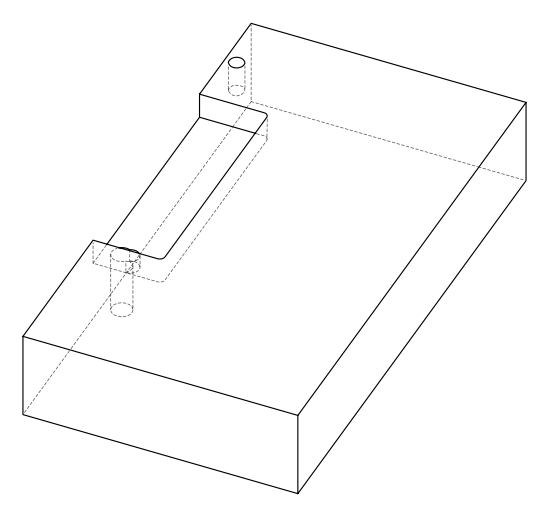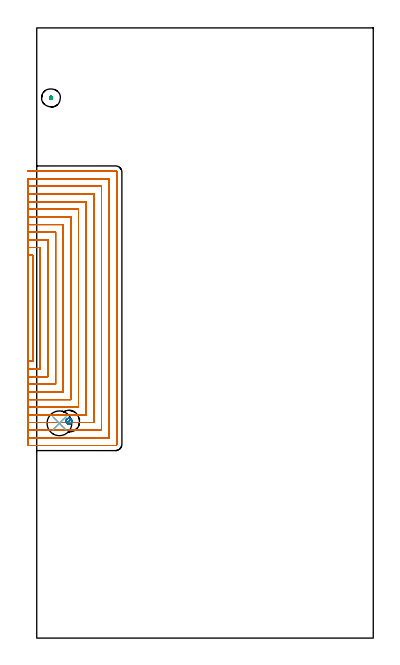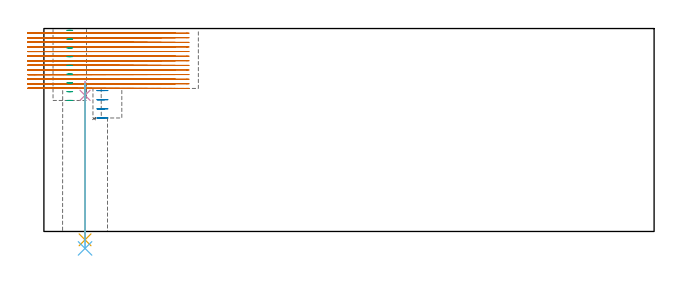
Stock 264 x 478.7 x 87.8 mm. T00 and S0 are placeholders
(PLAN: 6 operations, 4 tool changes, 158.4 min)
(1 MILL_SLOT | SLOT_PARTIAL_RECTANGULAR | NXT0201_009 | Follow Part, ap 2, ae 75% | 156.98 min | 386135 mm3)
(2 MILL_BLIND_HOLE_FROM_SOLID_MATERIAL | STEP1POCKET | UGT0201_130 | Spiral | 0.4 min | 2833 mm3)
(3 MILL_BLIND_HOLE_FROM_SOLID_MATERIAL_1 | STEP1POCKET_1 | UGT0201_130 | Spiral | 0.43 min | 5128 mm3)
(4 SPOT_DRILL | STEP1HOLE | NXT0321_9005460120000 | 0.05 min | 78 mm3)
(5 DRILL_THROUGH_HOLE_INTO_CENTER | STEP1HOLE | NXT0301_087 | 0.28 min | 5763 mm3)
(6 DRILL_TO_ENLARGE_THROUGH_HOLE | STEP1HOLE | UGT0301_261 | 0.29 min | 10869 mm3)
(TOOL NXT0201_009 | ENDMILL 8mm [2P460-0800-NA 1630] | D8 FL26 Z6)
(TOOL UGT0201_130 | Carbide End Mill 12.0 | D12 FL15 Z4)
(TOOL NXT0321_9005460120000 | NC Spot Drill, 142deg, 12mm, Carbide, Uncoated | D12 PA142 FL30 Z2)
(TOOL NXT0301_087 | Carbide Drill 11.6mm [860.1-1160-058A1-MM 2214] | D11.6 PA140 FL72 Z2)
(TOOL UGT0301_261 | Twist Drill 19.4 mm | D19.4 PA118 FL140 Z2)
(OP 1 MILL_SLOT)
G17 G21 G94 G90
T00 M6
G54
G17 G0 G90 X-7. Y217.1 S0 M3
G43 Z97.8 H1
Z85.808
G94 G1 X-4. F250.
X-3.2 F500.
Y300.4
X-4.
X-7. F250.
Y211.1
X-4.
X2.8 F500.
Y306.4
X-4.
X-7. F250.
Y205.1
X-4.
X8.8 F500.
Y312.4
X-4.
X-7. F250.
Y199.1
X-4.
X14.8 F500.
Y318.4
X-4.
X-7. F250.
Y193.1
X-4.
X20.8 F500.
Y324.4
X-4.
X-7. F250.
Y187.1
X-4.
X26.8 F500.
Y330.4
X-4.
X-7. F250.
Y181.1
X-4.
X32.8 F500.
Y336.4
X-4.
X-7. F250.
Y175.1
X-4.
X38.8 F500.
Y342.4
X-4.
X-7. F250.
Y169.1
X-4.
X44.8 F500.
Y348.4
X-4.
X-7. F250.
Y163.1
X-4.
X50.8 F500.
Y354.4
X-4.
X-7. F250.
Y157.1
X-4.
X56.8 F500.
Y360.4
X-4.
X-7. F250.
Y151.1
X-4.
X61.9 F500.
G3 X62.8 Y152. R0.9
G1 Y365.5
G3 X61.9 Y366.4 R0.9
G1 X-4.
X-7. F250.
G0 Y217.1 Z83.815
G1 X-4.
X-3.2 F500.
Y300.4
X-4.
X-7. F250.
Y211.1
X-4.
X2.8 F500.
Y306.4
X-4.
X-7. F250.
Y205.1
X-4.
X8.8 F500.
Y312.4
X-4.
X-7. F250.
Y199.1
X-4.
X14.8 F500.
Y318.4
X-4.
X-7. F250.
Y193.1
X-4.
X20.8 F500.
Y324.4
X-4.
X-7. F250.
Y187.1
X-4.
X26.8 F500.
Y330.4
X-4.
X-7. F250.
Y181.1
X-4.
X32.8 F500.
Y336.4
X-4.
X-7. F250.
Y175.1
X-4.
X38.8 F500.
Y342.4
X-4.
X-7. F250.
Y169.1
X-4.
X44.8 F500.
Y348.4
X-4.
X-7. F250.
Y163.1
X-4.
X50.8 F500.
Y354.4
X-4.
X-7. F250.
Y157.1
X-4.
X56.8 F500.
Y360.4
X-4.
X-7. F250.
Y151.1
X-4.
X61.9 F500.
G3 X62.8 Y152. R0.9
G1 Y365.5
G3 X61.9 Y366.4 R0.9
G1 X-4.
X-7. F250.
G0 Y217.1 Z81.823
G1 X-4.
X-3.2 F500.
Y300.4
X-4.
X-7. F250.
Y211.1
X-4.
X2.8 F500.
Y306.4
X-4.
X-7. F250.
Y205.1
X-4.
X8.8 F500.
Y312.4
X-4.
X-7. F250.
Y199.1
X-4.
X14.8 F500.
Y318.4
X-4.
X-7. F250.
Y193.1
X-4.
X20.8 F500.
Y324.4
X-4.
X-7. F250.
Y187.1
X-4.
X26.8 F500.
Y330.4
X-4.
X-7. F250.
Y181.1
X-4.
X32.8 F500.
Y336.4
X-4.
X-7. F250.
Y175.1
X-4.
X38.8 F500.
Y342.4
X-4.
X-7. F250.
Y169.1
X-4.
X44.8 F500.
Y348.4
X-4.
X-7. F250.
Y163.1
X-4.
X50.8 F500.
Y354.4
X-4.
X-7. F250.
Y157.1
X-4.
X56.8 F500.
Y360.4
X-4.
X-7. F250.
Y151.1
X-4.
X61.9 F500.
G3 X62.8 Y152. R0.9
G1 Y365.5
G3 X61.9 Y366.4 R0.9
G1 X-4.
X-7. F250.
G0 Y217.1 Z79.831
G1 X-4.
X-3.2 F500.
Y300.4
X-4.
X-7. F250.
Y211.1
X-4.
X2.8 F500.
Y306.4
X-4.
X-7. F250.
Y205.1
X-4.
X8.8 F500.
Y312.4
X-4.
X-7. F250.
Y199.1
X-4.
X14.8 F500.
Y318.4
X-4.
X-7. F250.
Y193.1
X-4.
X20.8 F500.
Y324.4
X-4.
X-7. F250.
Y187.1
X-4.
X26.8 F500.
Y330.4
X-4.
X-7. F250.
Y181.1
X-4.
X32.8 F500.
Y336.4
X-4.
X-7. F250.
Y175.1
X-4.
X38.8 F500.
Y342.4
X-4.
X-7. F250.
Y169.1
X-4.
X44.8 F500.
Y348.4
X-4.
X-7. F250.
Y163.1
X-4.
X50.8 F500.
Y354.4
X-4.
X-7. F250.
Y157.1
X-4.
X56.8 F500.
Y360.4
X-4.
X-7. F250.
Y151.1
X-4.
X61.9 F500.
G3 X62.8 Y152. R0.9
G1 Y365.5
G3 X61.9 Y366.4 R0.9
G1 X-4.
X-7. F250.
G0 Y217.1 Z77.838
G1 X-4.
X-3.2 F500.
Y300.4
X-4.
X-7. F250.
Y211.1
X-4.
X2.8 F500.
Y306.4
X-4.
X-7. F250.
Y205.1
X-4.
X8.8 F500.
Y312.4
X-4.
X-7. F250.
Y199.1
X-4.
X14.8 F500.
Y318.4
X-4.
X-7. F250.
Y193.1
X-4.
X20.8 F500.
Y324.4
X-4.
X-7. F250.
Y187.1
X-4.
X26.8 F500.
Y330.4
X-4.
X-7. F250.
Y181.1
X-4.
X32.8 F500.
Y336.4
X-4.
X-7. F250.
Y175.1
X-4.
X38.8 F500.
Y342.4
X-4.
X-7. F250.
Y169.1
X-4.
X44.8 F500.
Y348.4
X-4.
X-7. F250.
Y163.1
X-4.
X50.8 F500.
Y354.4
X-4.
X-7. F250.
Y157.1
X-4.
X56.8 F500.
Y360.4
X-4.
X-7. F250.
Y151.1
X-4.
X61.9 F500.
G3 X62.8 Y152. R0.9
G1 Y365.5
G3 X61.9 Y366.4 R0.9
G1 X-4.
X-7. F250.
G0 Y217.1 Z75.846
G1 X-4.
X-3.2 F500.
Y300.4
X-4.
X-7. F250.
Y211.1
X-4.
X2.8 F500.
Y306.4
X-4.
X-7. F250.
Y205.1
X-4.
X8.8 F500.
Y312.4
X-4.
X-7. F250.
Y199.1
X-4.
X14.8 F500.
Y318.4
X-4.
X-7. F250.
Y193.1
X-4.
X20.8 F500.
Y324.4
X-4.
X-7. F250.
Y187.1
X-4.
X26.8 F500.
Y330.4
X-4.
X-7. F250.
Y181.1
X-4.
X32.8 F500.
Y336.4
X-4.
X-7. F250.
Y175.1
X-4.
X38.8 F500.
Y342.4
X-4.
X-7. F250.
Y169.1
X-4.
X44.8 F500.
Y348.4
X-4.
X-7. F250.
Y163.1
X-4.
X50.8 F500.
Y354.4
X-4.
X-7. F250.
Y157.1
X-4.
X56.8 F500.
Y360.4
X-4.
X-7. F250.
Y151.1
X-4.
X61.9 F500.
G3 X62.8 Y152. R0.9
G1 Y365.5
G3 X61.9 Y366.4 R0.9
G1 X-4.
X-7. F250.
G0 Y217.1 Z73.854
G1 X-4.
X-3.2 F500.
Y300.4
X-4.
X-7. F250.
Y211.1
X-4.
X2.8 F500.
Y306.4
X-4.
X-7. F250.
Y205.1
X-4.
X8.8 F500.
Y312.4
X-4.
X-7. F250.
Y199.1
X-4.
X14.8 F500.
Y318.4
X-4.
X-7. F250.
Y193.1
X-4.
X20.8 F500.
Y324.4
X-4.
X-7. F250.
Y187.1
X-4.
X26.8 F500.
Y330.4
X-4.
X-7. F250.
Y181.1
X-4.
X32.8 F500.
Y336.4
X-4.
X-7. F250.
Y175.1
X-4.
X38.8 F500.
Y342.4
X-4.
X-7. F250.
Y169.1
X-4.
X44.8 F500.
Y348.4
X-4.
X-7. F250.
Y163.1
X-4.
X50.8 F500.
Y354.4
X-4.
X-7. F250.
Y157.1
X-4.
X56.8 F500.
Y360.4
X-4.
X-7. F250.
Y151.1
X-4.
X61.9 F500.
G3 X62.8 Y152. R0.9
G1 Y365.5
G3 X61.9 Y366.4 R0.9
G1 X-4.
X-7. F250.
G0 Y217.1 Z71.862
G1 X-4.
X-3.2 F500.
Y300.4
X-4.
X-7. F250.
Y211.1
X-4.
X2.8 F500.
Y306.4
X-4.
X-7. F250.
Y205.1
X-4.
X8.8 F500.
Y312.4
X-4.
X-7. F250.
Y199.1
X-4.
X14.8 F500.
Y318.4
X-4.
X-7. F250.
Y193.1
X-4.
X20.8 F500.
Y324.4
X-4.
X-7. F250.
Y187.1
X-4.
X26.8 F500.
Y330.4
X-4.
X-7. F250.
Y181.1
X-4.
X32.8 F500.
Y336.4
X-4.
X-7. F250.
Y175.1
X-4.
X38.8 F500.
Y342.4
X-4.
X-7. F250.
Y169.1
X-4.
X44.8 F500.
Y348.4
X-4.
X-7. F250.
Y163.1
X-4.
X50.8 F500.
Y354.4
X-4.
X-7. F250.
Y157.1
X-4.
X56.8 F500.
Y360.4
X-4.
X-7. F250.
Y151.1
X-4.
X61.9 F500.
G3 X62.8 Y152. R0.9
G1 Y365.5
G3 X61.9 Y366.4 R0.9
G1 X-4.
X-7. F250.
G0 Y217.1 Z69.869
G1 X-4.
X-3.2 F500.
Y300.4
X-4.
X-7. F250.
Y211.1
X-4.
X2.8 F500.
Y306.4
X-4.
X-7. F250.
Y205.1
X-4.
X8.8 F500.
Y312.4
X-4.
X-7. F250.
Y199.1
X-4.
X14.8 F500.
Y318.4
X-4.
X-7. F250.
Y193.1
X-4.
X20.8 F500.
Y324.4
X-4.
X-7. F250.
Y187.1
X-4.
X26.8 F500.
Y330.4
X-4.
X-7. F250.
Y181.1
X-4.
X32.8 F500.
Y336.4
X-4.
X-7. F250.
Y175.1
X-4.
X38.8 F500.
Y342.4
X-4.
X-7. F250.
Y169.1
X-4.
X44.8 F500.
Y348.4
X-4.
X-7. F250.
Y163.1
X-4.
X50.8 F500.
Y354.4
X-4.
X-7. F250.
Y157.1
X-4.
X56.8 F500.
Y360.4
X-4.
X-7. F250.
Y151.1
X-4.
X61.9 F500.
G3 X62.8 Y152. R0.9
G1 Y365.5
G3 X61.9 Y366.4 R0.9
G1 X-4.
X-7. F250.
G0 Y217.1 Z67.877
G1 X-4.
X-3.2 F500.
Y300.4
X-4.
X-7. F250.
Y211.1
X-4.
X2.8 F500.
Y306.4
X-4.
X-7. F250.
Y205.1
X-4.
X8.8 F500.
Y312.4
X-4.
X-7. F250.
Y199.1
X-4.
X14.8 F500.
Y318.4
X-4.
X-7. F250.
Y193.1
X-4.
X20.8 F500.
Y324.4
X-4.
X-7. F250.
Y187.1
X-4.
X26.8 F500.
Y330.4
X-4.
X-7. F250.
Y181.1
X-4.
X32.8 F500.
Y336.4
X-4.
X-7. F250.
Y175.1
X-4.
X38.8 F500.
Y342.4
X-4.
X-7. F250.
Y169.1
X-4.
X44.8 F500.
Y348.4
X-4.
X-7. F250.
Y163.1
X-4.
X50.8 F500.
Y354.4
X-4.
X-7. F250.
Y157.1
X-4.
X56.8 F500.
Y360.4
X-4.
X-7. F250.
Y151.1
X-4.
X61.9 F500.
G3 X62.8 Y152. R0.9
G1 Y365.5
G3 X61.9 Y366.4 R0.9
G1 X-4.
X-7. F250.
G0 Y217.1 Z65.885
G1 X-4.
X-3.2 F500.
Y300.4
X-4.
X-7. F250.
Y211.1
X-4.
X2.8 F500.
Y306.4
X-4.
X-7. F250.
Y205.1
X-4.
X8.8 F500.
Y312.4
X-4.
X-7. F250.
Y199.1
X-4.
X14.8 F500.
Y318.4
X-4.
X-7. F250.
Y193.1
X-4.
X20.8 F500.
Y324.4
X-4.
X-7. F250.
Y187.1
X-4.
X26.8 F500.
Y330.4
X-4.
X-7. F250.
Y181.1
X-4.
X32.8 F500.
Y336.4
X-4.
X-7. F250.
Y175.1
X-4.
X38.8 F500.
Y342.4
X-4.
X-7. F250.
Y169.1
X-4.
X44.8 F500.
Y348.4
X-4.
X-7. F250.
Y163.1
X-4.
X50.8 F500.
Y354.4
X-4.
X-7. F250.
Y157.1
X-4.
X56.8 F500.
Y360.4
X-4.
X-7. F250.
Y151.1
X-4.
X61.9 F500.
G3 X62.8 Y152. R0.9
G1 Y365.5
G3 X61.9 Y366.4 R0.9
G1 X-4.
X-7. F250.
G0 Y217.1 Z63.892
G1 X-4.
X-3.2 F500.
Y300.4
X-4.
X-7. F250.
Y211.1
X-4.
X2.8 F500.
Y306.4
X-4.
X-7. F250.
Y205.1
X-4.
X8.8 F500.
Y312.4
X-4.
X-7. F250.
Y199.1
X-4.
X14.8 F500.
Y318.4
X-4.
X-7. F250.
Y193.1
X-4.
X20.8 F500.
Y324.4
X-4.
X-7. F250.
Y187.1
X-4.
X26.8 F500.
Y330.4
X-4.
X-7. F250.
Y181.1
X-4.
X32.8 F500.
Y336.4
X-4.
X-7. F250.
Y175.1
X-4.
X38.8 F500.
Y342.4
X-4.
X-7. F250.
Y169.1
X-4.
X44.8 F500.
Y348.4
X-4.
X-7. F250.
Y163.1
X-4.
X50.8 F500.
Y354.4
X-4.
X-7. F250.
Y157.1
X-4.
X56.8 F500.
Y360.4
X-4.
X-7. F250.
Y151.1
X-4.
X61.9 F500.
G3 X62.8 Y152. R0.9
G1 Y365.5
G3 X61.9 Y366.4 R0.9
G1 X-4.
X-7. F250.
G0 Y217.1 Z61.9
G1 X-4.
X-3.2 F500.
Y300.4
X-4.
X-7. F250.
Y211.1
X-4.
X2.8 F500.
Y306.4
X-4.
X-7. F250.
Y205.1
X-4.
X8.8 F500.
Y312.4
X-4.
X-7. F250.
Y199.1
X-4.
X14.8 F500.
Y318.4
X-4.
X-7. F250.
Y193.1
X-4.
X20.8 F500.
Y324.4
X-4.
X-7. F250.
Y187.1
X-4.
X26.8 F500.
Y330.4
X-4.
X-7. F250.
Y181.1
X-4.
X32.8 F500.
Y336.4
X-4.
X-7. F250.
Y175.1
X-4.
X38.8 F500.
Y342.4
X-4.
X-7. F250.
Y169.1
X-4.
X44.8 F500.
Y348.4
X-4.
X-7. F250.
Y163.1
X-4.
X50.8 F500.
Y354.4
X-4.
X-7. F250.
Y157.1
X-4.
X56.8 F500.
Y360.4
X-4.
X-7. F250.
Y151.1
X-4.
X61.9 F500.
G3 X62.8 Y152. R0.9
G1 Y365.5
G3 X61.9 Y366.4 R0.9
G1 X-4.
X-7. F250.
G0 Z97.8
M5
M2
(OP 2 MILL_BLIND_HOLE_FROM_SOLID_MATERIAL)
G17 G21 G94 G90
T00 M6
G54
G17 G0 G90 X25.3 Y170.2 S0 M3
G43 Z97.8 H0
Z60.95
G94 G3 X25.889 Y172.011 R1.001 F250.
X23.358 Y171.611 R1.811
X23.889 Y168.258 R2.4
X23.358 Y171.611 R-2.4
X23.624 Y169.935 R1.2
X25.3 Y170.2 R1.2
G0 Z57.
G3 X25.889 Y172.011 R1.001
X23.358 Y171.611 R1.811
X23.889 Y168.258 R2.4
X23.358 Y171.611 R-2.4
X23.624 Y169.935 R1.2
X25.3 Y170.2 R1.2
G0 Z53.05
G3 X25.889 Y172.011 R1.001
X23.358 Y171.611 R1.811
X23.889 Y168.258 R2.4
X23.358 Y171.611 R-2.4
X23.624 Y169.935 R1.2
X25.3 Y170.2 R1.2
G0 Z49.1
G3 X25.889 Y172.011 R1.001
X23.358 Y171.611 R1.811
X23.889 Y168.258 R2.4
X23.358 Y171.611 R-2.4
X23.624 Y169.935 R1.2
X25.3 Y170.2 R1.2
G0 Z97.8
M5
M2
(OP 3 MILL_BLIND_HOLE_FROM_SOLID_MATERIAL_1)
G17 G21 G94 G90
T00 M6
G54
G17 G0 G90 X11.2 Y423.8 S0 M3
G43 Z97.8 H0
Z87.011
G94 G3 X11.825 Y424.425 R0.625 F250.
X11.2 Y425.05 R0.625
X9.95 Y423.8 R1.25
X11.2 Y425.05 R-1.25
X10.575 Y424.425 R0.625
X11.2 Y423.8 R0.625
G0 Z83.222
G3 X11.825 Y424.425 R0.625
X11.2 Y425.05 R0.625
X9.95 Y423.8 R1.25
X11.2 Y425.05 R-1.25
X10.575 Y424.425 R0.625
X11.2 Y423.8 R0.625
G0 Z79.433
G3 X11.825 Y424.425 R0.625
X11.2 Y425.05 R0.625
X9.95 Y423.8 R1.25
X11.2 Y425.05 R-1.25
X10.575 Y424.425 R0.625
X11.2 Y423.8 R0.625
G0 Z75.644
G3 X11.825 Y424.425 R0.625
X11.2 Y425.05 R0.625
X9.95 Y423.8 R1.25
X11.2 Y425.05 R-1.25
X10.575 Y424.425 R0.625
X11.2 Y423.8 R0.625
G0 Z71.856
G3 X11.825 Y424.425 R0.625
X11.2 Y425.05 R0.625
X9.95 Y423.8 R1.25
X11.2 Y425.05 R-1.25
X10.575 Y424.425 R0.625
X11.2 Y423.8 R0.625
G0 Z68.067
G3 X11.825 Y424.425 R0.625
X11.2 Y425.05 R0.625
X9.95 Y423.8 R1.25
X11.2 Y425.05 R-1.25
X10.575 Y424.425 R0.625
X11.2 Y423.8 R0.625
G0 Z64.278
G3 X11.825 Y424.425 R0.625
X11.2 Y425.05 R0.625
X9.95 Y423.8 R1.25
X11.2 Y425.05 R-1.25
X10.575 Y424.425 R0.625
X11.2 Y423.8 R0.625
G0 Z60.489
G3 X11.825 Y424.425 R0.625
X11.2 Y425.05 R0.625
X9.95 Y423.8 R1.25
X11.2 Y425.05 R-1.25
X10.575 Y424.425 R0.625
X11.2 Y423.8 R0.625
G0 Z56.7
G3 X11.825 Y424.425 R0.625
X11.2 Y425.05 R0.625
X9.95 Y423.8 R1.25
X11.2 Y425.05 R-1.25
X10.575 Y424.425 R0.625
X11.2 Y423.8 R0.625
G0 Z97.8
M5
M2
(OP 4 SPOT_DRILL)
G17 G21 G94 G90
T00 M6
G54
G17 G0 G90 X17.8 Y168.5 S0 M3
G43 Z97.8 H0
G94 G81 G98 Z58.9 F250. R64.9
G80
M5
M2
(OP 5 DRILL_THROUGH_HOLE_INTO_CENTER)
G17 G21 G94 G90
T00 M6
G54
G17 G0 G90 X17.8 Y168.5 S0 M3
G43 Z97.8 H1
G94 G73 G98 Z-3.611 F250. Q10.919 R63.9
G80
M5
M2
(OP 6 DRILL_TO_ENLARGE_THROUGH_HOLE)
G17 G21 G94 G90
T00 M6
G54
G17 G0 G90 X17.8 Y168.5 S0 M3
G43 Z97.8 H0
G94 G73 G98 Z-7.328 F250. Q17.307 R63.9
G80
M5
M2
